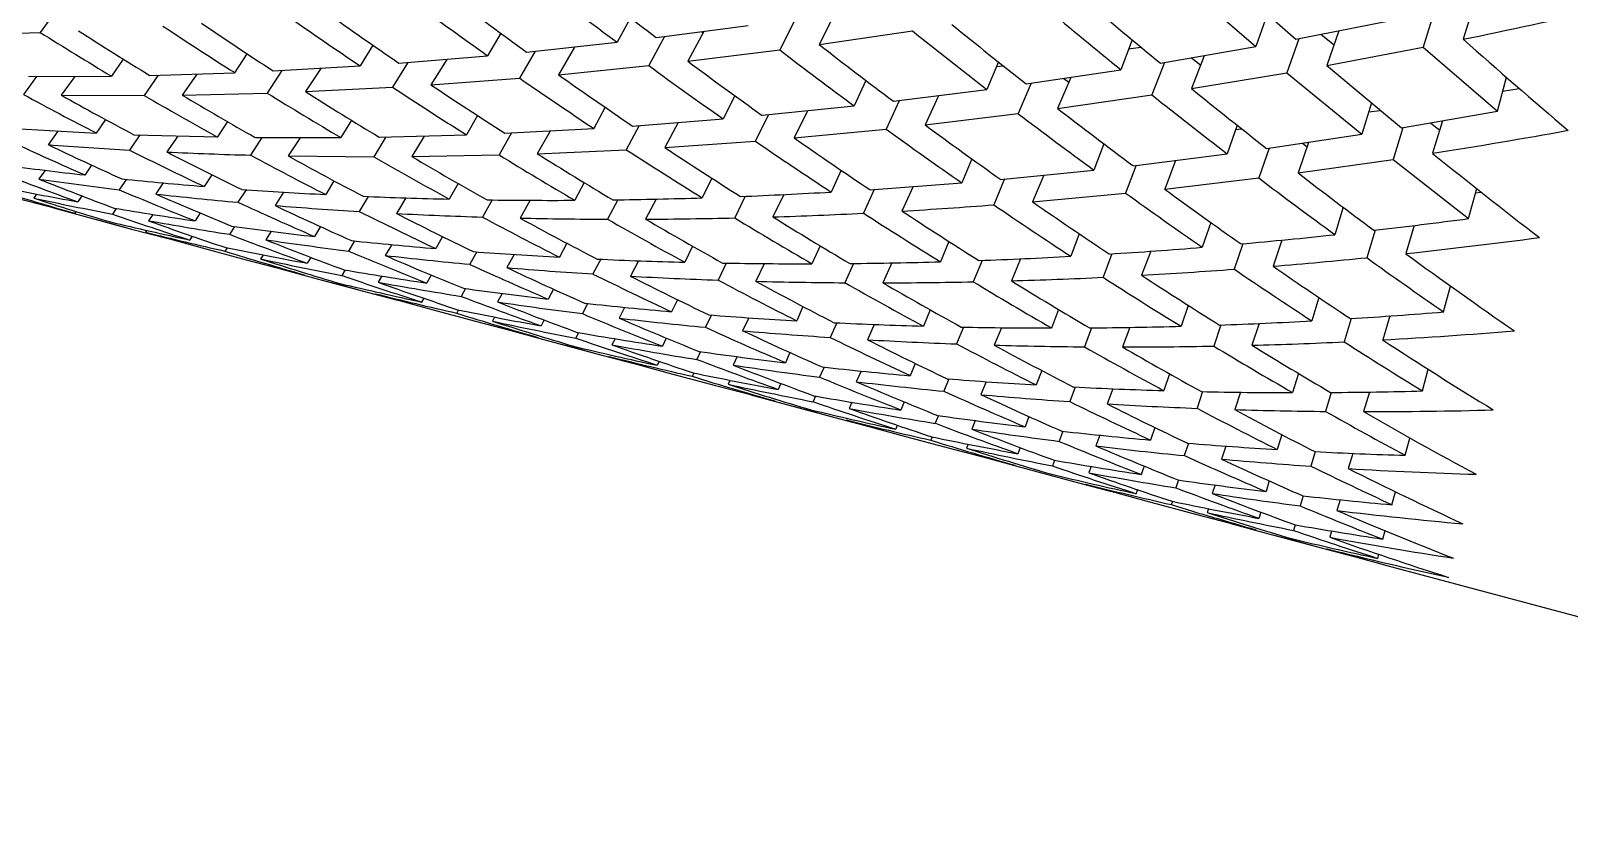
# Model space of a CAD drawing. Extents: x 0 to 420, y 0 to 297.
# Drawn here: x 132.7566 to 133.1686, y 255.9493 to 256.1616 of the extents above; entities that cross this region are included whole.
import ezdxf

# ---------------------------------------------------------------- set-up
doc = ezdxf.new("R2010")
doc.units = 0
doc.layers.get('0').update_dxf_attribs({"linetype": 'CONTINUOUS'})

msp = doc.modelspace()

# ---------------------------------------------------------------- linework, layer by layer
at = {"color": 7}
for p, q in [((133.075684, 256.176605), (133.095444, 256.159302)), ((133.064926, 256.174408), (133.084747, 256.157318)), ((133.14325, 256.169037), (133.140244, 256.159302)), ((132.763672, 256.167328), (132.759109, 256.161102)), ((132.917175, 256.165039), (132.913605, 256.158478)), ((132.96138, 256.164764), (132.957184, 256.156433)), ((132.972015, 256.166382), (132.967728, 256.157867)), ((133.087738, 256.165955), (133.084747, 256.157318)), ((133.095444, 256.159302), (133.121277, 256.164368)), ((133.132446, 256.166718), (133.129501, 256.157135)), ((132.737091, 256.160431), (132.759109, 256.161102)), ((132.882446, 256.160919), (132.878937, 256.154877)), ((132.924133, 256.159729), (132.948761, 256.162964)), ((132.93689, 256.161346), (132.932587, 256.153381)), ((132.93634, 256.161255), (132.936707, 256.16098)), ((132.967728, 256.157867), (132.992706, 256.16156)), ((133.102249, 256.160583), (133.105652, 256.157776)), ((133.106934, 256.161499), (133.103714, 256.152222)), ((132.848206, 256.157684), (132.844788, 256.152161)), ((132.891693, 256.156097), (132.887512, 256.148865)), ((132.889389, 256.155853), (132.913605, 256.158478)), ((132.902206, 256.157196), (132.897919, 256.14978)), ((132.926331, 256.160004), (132.922119, 256.152222)), ((132.932587, 256.153381), (132.957184, 256.156433)), ((133.05159, 256.159119), (133.048523, 256.151123)), ((133.050629, 256.156677), (133.053925, 256.157166)), ((133.059158, 256.152863), (133.084747, 256.157318)), ((133.096191, 256.159424), (133.093048, 256.15033)), ((133.103714, 256.152222), (133.129501, 256.157135)), ((133.129501, 256.157135), (133.149414, 256.139984)), ((132.781326, 256.153992), (132.778183, 256.149414)), ((132.814484, 256.155396), (132.811188, 256.15033)), ((132.821503, 256.150818), (132.844788, 256.152161)), ((132.857529, 256.153076), (132.853455, 256.146423)), ((132.855179, 256.152893), (132.878937, 256.154877)), ((132.867981, 256.1539), (132.86377, 256.147064)), ((132.897919, 256.14978), (132.922119, 256.152222)), ((133.015747, 256.153198), (133.012634, 256.145844)), ((133.015213, 256.151978), (133.016968, 256.152191)), ((133.060211, 256.153046), (133.056885, 256.144379)), ((133.070877, 256.154846), (133.06749, 256.146057)), ((133.067505, 256.154266), (133.069931, 256.152344)), ((133.103714, 256.152222), (133.123718, 256.135529)), ((132.758133, 256.149292), (132.754639, 256.144501)), ((132.755951, 256.149292), (132.778183, 256.149414)), ((132.768387, 256.149323), (132.764755, 256.144318)), ((132.79071, 256.149658), (132.786972, 256.144226)), ((132.788422, 256.149597), (132.811188, 256.15033)), ((132.801025, 256.149963), (132.79715, 256.144348)), ((132.823853, 256.15094), (132.819916, 256.144867)), ((132.834229, 256.151489), (132.83017, 256.145264)), ((132.86377, 256.147064), (132.887512, 256.148865)), ((132.980255, 256.148224), (132.977142, 256.141449)), ((133.023193, 256.147308), (133.048523, 256.151123)), ((133.035126, 256.149048), (133.031616, 256.140747)), ((133.033264, 256.148773), (133.034607, 256.147766)), ((133.06749, 256.146057), (133.093048, 256.15033)), ((133.093048, 256.15033), (133.113098, 256.13382)), ((133.149414, 256.139984), (133.151855, 256.149109)), ((132.764755, 256.144318), (132.786972, 256.144226)), ((132.79715, 256.144348), (132.819916, 256.144867)), ((132.83017, 256.145264), (132.853455, 256.146423)), ((132.945145, 256.144165), (132.942047, 256.13797)), ((132.98764, 256.14267), (133.012634, 256.145844)), ((132.999695, 256.144135), (132.996124, 256.136353)), ((133.024521, 256.147491), (133.021072, 256.139374)), ((133.031616, 256.140747), (133.056885, 256.144379)), ((133.150818, 256.145355), (133.155273, 256.146118)), ((132.910461, 256.141052), (132.907425, 256.135376)), ((132.952484, 256.138916), (132.977142, 256.141449)), ((132.96463, 256.140106), (132.961029, 256.132874)), ((132.989136, 256.142822), (132.985657, 256.135223)), ((133.115662, 256.142212), (133.113098, 256.13382)), ((133.114899, 256.139801), (133.117981, 256.140228)), ((133.123718, 256.135529), (133.149414, 256.139984)), ((132.752228, 256.135406), (132.774109, 256.134155)), ((132.776566, 256.137817), (132.774109, 256.134155)), ((132.809235, 256.137238), (132.80658, 256.133118)), ((132.842468, 256.137573), (132.839661, 256.132935)), ((132.876221, 256.138855), (132.873276, 256.133698)), ((132.883575, 256.134125), (132.907425, 256.135376)), ((132.91954, 256.136169), (132.916077, 256.1297)), ((132.917786, 256.136047), (132.942047, 256.13797)), ((132.929962, 256.136963), (132.926392, 256.13031)), ((132.954163, 256.139069), (132.950638, 256.132019)), ((132.996124, 256.136353), (133.021072, 256.139374)), ((133.079681, 256.136261), (133.077057, 256.128571)), ((133.124054, 256.13559), (133.12146, 256.127106)), ((133.131592, 256.136841), (133.133972, 256.134949)), ((133.134705, 256.13739), (133.132065, 256.128754)), ((132.763824, 256.134705), (132.7612, 256.131042)), ((132.785828, 256.133667), (132.783051, 256.129608)), ((132.784164, 256.133728), (132.80658, 256.133118)), ((132.795975, 256.133362), (132.79306, 256.129089)), ((132.818481, 256.132935), (132.81546, 256.128235)), ((132.816727, 256.132965), (132.839661, 256.132935)), ((132.82869, 256.132904), (132.825546, 256.128021)), ((132.851685, 256.133118), (132.84845, 256.127808)), ((132.849854, 256.133087), (132.873276, 256.133698)), ((132.861969, 256.133362), (132.858627, 256.127869)), ((132.885376, 256.134186), (132.882019, 256.128296)), ((132.895721, 256.134705), (132.892242, 256.128632)), ((132.926392, 256.13031), (132.950638, 256.132019)), ((132.961029, 256.132874), (132.985657, 256.135223)), ((133.044006, 256.131287), (133.041321, 256.124237)), ((133.079285, 256.135132), (133.080841, 256.135315)), ((133.087601, 256.130035), (133.113098, 256.13382)), ((133.098816, 256.131653), (133.096008, 256.123505)), ((133.097198, 256.131409), (133.09845, 256.130463)), ((132.825546, 256.128021), (132.84845, 256.127808)), ((132.858627, 256.127869), (132.882019, 256.128296)), ((132.892242, 256.128632), (132.916077, 256.1297)), ((133.008621, 256.127258), (133.005936, 256.12085)), ((133.051819, 256.125427), (133.077057, 256.128571)), ((133.088242, 256.130127), (133.08548, 256.122131)), ((133.096008, 256.123505), (133.12146, 256.127106)), ((133.12146, 256.127106), (133.141708, 256.111267)), ((132.760406, 256.124176), (132.758728, 256.121857)), ((132.772858, 256.12558), (132.771088, 256.122925)), ((132.805054, 256.123016), (132.80304, 256.119843)), ((132.973618, 256.124207), (132.970947, 256.118347)), ((133.016357, 256.121765), (133.041321, 256.124237)), ((133.052673, 256.125519), (133.049835, 256.118073)), ((133.063202, 256.126801), (133.060287, 256.119171)), ((132.782089, 256.121765), (132.780212, 256.118988)), ((132.792053, 256.120789), (132.790039, 256.117859)), ((132.81424, 256.118988), (132.812073, 256.115631)), ((132.837769, 256.121368), (132.835571, 256.117706)), ((132.871033, 256.120667), (132.868652, 256.116455)), ((132.904785, 256.120911), (132.902283, 256.11618)), ((132.938965, 256.12207), (132.936386, 256.116791)), ((132.982513, 256.11908), (132.979614, 256.112701)), ((132.981293, 256.118988), (133.005936, 256.12085)), ((132.992905, 256.119812), (132.989929, 256.113281)), ((133.017426, 256.121857), (133.014526, 256.114929)), ((133.027893, 256.122864), (133.024902, 256.115753)), ((133.060287, 256.119171), (133.08548, 256.122131)), ((133.141708, 256.111267), (133.14386, 256.119293)), ((132.753159, 256.116608), (132.768341, 256.112671)), ((132.758133, 256.117798), (132.757355, 256.11673)), ((132.770233, 256.11734), (132.769165, 256.115753)), ((132.82428, 256.118347), (132.822006, 256.114777)), ((132.846924, 256.117157), (132.844543, 256.113159)), ((132.857056, 256.116791), (132.854523, 256.11261)), ((132.880157, 256.116272), (132.877548, 256.111664)), ((132.890335, 256.11618), (132.887634, 256.111389)), ((132.913849, 256.116272), (132.911087, 256.111084)), ((132.924103, 256.116455), (132.921249, 256.111084)), ((132.947968, 256.117218), (132.945129, 256.11142)), ((132.958282, 256.117676), (132.955353, 256.111725)), ((133.024902, 256.115753), (133.049835, 256.118073)), ((133.143524, 256.118164), (133.14502, 256.118347)), ((132.762665, 256.114105), (132.772125, 256.111542)), ((132.768646, 256.113159), (132.768341, 256.112671)), ((132.772125, 256.111542), (132.777817, 256.110016)), ((132.772125, 256.111542), (132.783554, 256.108459)), ((132.77948, 256.113953), (132.778473, 256.112457)), ((132.789276, 256.112366), (132.788147, 256.110687)), ((132.80191, 256.112762), (132.800568, 256.110657)), ((133.108124, 256.114288), (133.105896, 256.106934)), ((132.777817, 256.110016), (132.783554, 256.108459)), ((132.783554, 256.108459), (132.79306, 256.105988)), ((132.787628, 256.108063), (132.787308, 256.107605)), ((132.787308, 256.107605), (132.802521, 256.103394)), ((132.799835, 256.106537), (132.799194, 256.10553)), ((132.811111, 256.109161), (132.809784, 256.107025)), ((132.820984, 256.107849), (132.819534, 256.10556)), ((132.834137, 256.109131), (132.83255, 256.106476)), ((133.037415, 256.107178), (133.035126, 256.101166)), ((133.072632, 256.110229), (133.070343, 256.103577)), ((133.116653, 256.108154), (133.11441, 256.100769)), ((133.127151, 256.109406), (133.124863, 256.101868)), ((132.802521, 256.103394), (132.814285, 256.10022)), ((132.809143, 256.103424), (132.808578, 256.102539)), ((132.843323, 256.105286), (132.841675, 256.10257)), ((132.853271, 256.104279), (132.851517, 256.101379)), ((132.866898, 256.106415), (132.865112, 256.10321)), ((132.900146, 256.104645), (132.898193, 256.100922)), ((132.933838, 256.103851), (132.931763, 256.099548)), ((132.967987, 256.103973), (132.965805, 256.099152)), ((133.002518, 256.105103), (133.000275, 256.09967)), ((133.056549, 256.102539), (133.054108, 256.096069)), ((133.081268, 256.104523), (133.078934, 256.097687)), ((133.091705, 256.105499), (133.089325, 256.098511)), ((132.814285, 256.10022), (132.829803, 256.096222)), ((132.818832, 256.101501), (132.818146, 256.100433)), ((132.831573, 256.100861), (132.830627, 256.099304)), ((132.876038, 256.102356), (132.874146, 256.09903)), ((132.886047, 256.101654), (132.884094, 256.098145)), ((132.909241, 256.100372), (132.907166, 256.096436)), ((132.919312, 256.099945), (132.917175, 256.095825)), ((132.942871, 256.099304), (132.940659, 256.094788)), ((132.953033, 256.099182), (132.950745, 256.094482)), ((132.976929, 256.099213), (132.974609, 256.094086)), ((132.987167, 256.099365), (132.984772, 256.094055)), ((133.011383, 256.100037), (133.009018, 256.09433)), ((133.021683, 256.100494), (133.019241, 256.094604)), ((133.046173, 256.101807), (133.043793, 256.095551)), ((132.823792, 256.097748), (132.833252, 256.095154)), ((132.833252, 256.095154), (132.839264, 256.093567)), ((132.833252, 256.095154), (132.845337, 256.091919)), ((132.84082, 256.097504), (132.839935, 256.096008)), ((132.850586, 256.095886), (132.849609, 256.094208)), ((132.863831, 256.09613), (132.86264, 256.094025)), ((132.839264, 256.093567), (132.845337, 256.091919)), ((132.845337, 256.091919), (132.854843, 256.089417)), ((132.848785, 256.091125), (132.864319, 256.086823)), ((132.873032, 256.092529), (132.871857, 256.090424)), ((132.882874, 256.091187), (132.881622, 256.088928)), ((132.896576, 256.092377), (132.895172, 256.089691)), ((133.101593, 256.090118), (133.099701, 256.083862)), ((133.13501, 256.086243), (133.136871, 256.093201)), ((132.861847, 256.089905), (132.861267, 256.088867)), ((132.864319, 256.086823), (132.876648, 256.083527)), ((132.871155, 256.086792), (132.870667, 256.085907)), ((132.905716, 256.088501), (132.904327, 256.085785)), ((132.915649, 256.087463), (132.914154, 256.084595)), ((132.929779, 256.089539), (132.928223, 256.086304)), ((132.963409, 256.087708), (132.961731, 256.083893)), ((132.997467, 256.086823), (132.995667, 256.082428)), ((133.03186, 256.086914), (133.029984, 256.08194)), ((133.066589, 256.088013), (133.064682, 256.082428)), ((132.876648, 256.083527), (132.892426, 256.079437)), ((132.880829, 256.084869), (132.880234, 256.083801)), ((132.894073, 256.084106), (132.89325, 256.08252)), ((132.938873, 256.085419), (132.937256, 256.082123)), ((132.948883, 256.084717), (132.947174, 256.081238)), ((132.972443, 256.083313), (132.970703, 256.079437)), ((132.982513, 256.082886), (132.980698, 256.078796)), ((133.006409, 256.082184), (133.004547, 256.077698)), ((133.016541, 256.082031), (133.014618, 256.077362)), ((133.04071, 256.082001), (133.038803, 256.076904)), ((133.050934, 256.082123), (133.04895, 256.076874)), ((133.075348, 256.082764), (133.073425, 256.077087)), ((133.085632, 256.08316), (133.083649, 256.077332)), ((133.11026, 256.084473), (133.108368, 256.078247)), ((133.120605, 256.085175), (133.118683, 256.078766)), ((132.886169, 256.081024), (132.89563, 256.07843)), ((132.89563, 256.07843), (132.901886, 256.076782)), ((132.89563, 256.07843), (132.908203, 256.075073)), ((132.90332, 256.080719), (132.902557, 256.079254)), ((132.913086, 256.079071), (132.912231, 256.077423)), ((132.926788, 256.079254), (132.925751, 256.077087)), ((132.901886, 256.076782), (132.908203, 256.075073)), ((132.908203, 256.075073), (132.917709, 256.072571)), ((132.911407, 256.074341), (132.927185, 256.069977)), ((132.935974, 256.075623), (132.934967, 256.073517)), ((132.945801, 256.07428), (132.944733, 256.072021)), ((132.959915, 256.075378), (132.95871, 256.072662)), ((132.924866, 256.072998), (132.924377, 256.07196)), ((132.927185, 256.069977), (132.939972, 256.066559)), ((132.934189, 256.069885), (132.933746, 256.069)), ((132.969055, 256.071472), (132.96785, 256.068787)), ((132.978958, 256.070435), (132.977692, 256.067566)), ((132.993469, 256.072479), (132.992096, 256.069183)), ((133.027344, 256.070587), (133.025879, 256.066711)), ((133.061584, 256.069672), (133.060059, 256.065186)), ((133.0961, 256.069794), (133.094543, 256.064636)), ((133.129333, 256.065094), (133.13089, 256.070892)), ((132.939972, 256.066559), (132.955963, 256.062408)), ((132.943848, 256.067932), (132.943344, 256.066895)), ((132.957504, 256.067108), (132.956787, 256.065491)), ((133.002502, 256.068329), (133.00116, 256.065033)), ((133.012482, 256.067566), (133.011078, 256.064117)), ((133.036331, 256.066132), (133.034866, 256.062256)), ((133.046387, 256.065674), (133.044861, 256.061615)), ((132.949463, 256.064056), (132.958954, 256.061462)), ((132.958954, 256.061462), (132.965424, 256.059753)), ((132.958954, 256.061462), (132.971924, 256.057983)), ((132.966736, 256.063721), (132.966095, 256.062225)), ((132.976501, 256.062073), (132.975769, 256.060394)), ((132.99054, 256.062164), (132.989624, 256.059967)), ((133.070465, 256.064911), (133.068954, 256.060455)), ((133.080597, 256.064758), (133.079041, 256.060089)), ((133.104919, 256.064667), (133.103378, 256.059631)), ((133.115112, 256.064789), (133.113525, 256.05957)), ((132.965424, 256.059753), (132.971924, 256.057983)), ((132.971924, 256.057983), (132.98143, 256.055511)), ((132.97493, 256.057312), (132.990906, 256.052917)), ((132.999695, 256.058502), (132.998856, 256.056427)), ((133.009521, 256.057159), (133.008606, 256.054901)), ((133.023926, 256.058228), (133.022888, 256.05545)), ((132.988678, 256.055908), (132.988266, 256.05484)), ((133.03302, 256.054291), (133.032013, 256.051605)), ((133.042923, 256.053223), (133.041855, 256.050385)), ((133.057648, 256.055298), (133.056503, 256.051941)), ((133.091675, 256.053406), (133.090454, 256.049408)), ((132.990906, 256.052917), (133.004013, 256.049408)), ((132.998001, 256.052795), (132.997635, 256.05191)), ((133.004013, 256.049408), (133.020142, 256.045227)), ((133.00766, 256.050842), (133.007233, 256.049774)), ((133.021576, 256.049927), (133.020966, 256.048279)), ((133.066681, 256.051056), (133.065552, 256.047791)), ((133.076645, 256.050293), (133.07547, 256.046844)), ((133.100616, 256.048828), (133.099442, 256.044952)), ((133.124725, 256.047852), (133.125977, 256.05249)), ((133.013519, 256.046906), (133.02298, 256.044312)), ((133.030823, 256.046509), (133.030258, 256.045044)), ((133.040558, 256.044861), (133.039948, 256.043213)), ((133.054794, 256.044952), (133.054031, 256.042725)), ((133.110657, 256.04837), (133.109436, 256.044312)), ((133.02298, 256.044312), (133.029602, 256.042572)), ((133.02298, 256.044312), (133.036224, 256.040771)), ((133.029602, 256.042572), (133.036224, 256.040771)), ((133.036224, 256.040771), (133.045715, 256.038269)), ((133.063965, 256.04126), (133.063263, 256.039185)), ((133.088318, 256.040985), (133.087463, 256.038147)), ((133.039124, 256.040131), (133.055206, 256.035675)), ((133.053009, 256.038666), (133.052673, 256.037598)), ((133.073792, 256.039917), (133.072998, 256.037628)), ((133.097412, 256.036987), (133.096588, 256.034302)), ((133.12117, 256.034607), (133.122101, 256.038086)), ((133.055206, 256.035675), (133.068512, 256.032104)), ((133.062347, 256.035553), (133.062042, 256.034637)), ((133.071991, 256.033569), (133.07164, 256.032501)), ((133.086029, 256.032654), (133.085526, 256.030975)), ((133.1073, 256.03595), (133.10643, 256.033081)), ((133.068512, 256.032104), (133.084717, 256.027924)), ((133.078003, 256.029602), (133.087479, 256.027039)), ((133.095276, 256.029236), (133.094833, 256.02774)), ((133.087479, 256.027039), (133.094177, 256.025269)), ((133.087479, 256.027039), (133.10083, 256.023438)), ((133.094177, 256.025269), (133.10083, 256.023438)), ((133.105011, 256.027588), (133.104492, 256.025909)), ((133.118713, 256.025391), (133.119324, 256.027679)), ((133.10083, 256.023438), (133.110352, 256.020966)), ((133.103668, 256.022827), (133.119812, 256.018372)), ((133.11734, 256.020264), (133.117615, 256.021362)), ((133.119812, 256.018372), (133.377472, 255.949326))]:
    msp.add_line(p, q, dxfattribs=at)
for centre, radius, start, end in [((133.654877, 257.156281), 1.24303, 232.260969, 233.391748), ((133.676575, 257.154755), 1.247503, 231.771558, 232.903389), ((133.553696, 257.109985), 1.169404, 233.583471, 234.760285), ((133.57431, 257.107147), 1.172207, 233.066972, 234.246423), ((134.003738, 257.300262), 1.4862, 229.539302, 230.537425), ((133.458313, 257.06778), 1.102162, 234.95582, 236.17673), ((133.477936, 257.06369), 1.103349, 234.411481, 235.636872), ((133.97818, 257.297424), 1.47588, 229.956135, 230.957427), ((132.786072, 257.887756), 1.764388, 281.580481, 282.80318), ((133.282776, 256.994843), 0.98456, 237.866806, 239.168503), ((133.30072, 256.988098), 0.982612, 237.26467, 238.575342), ((133.368149, 257.02948), 1.040709, 236.382127, 237.644824), ((133.386902, 257.024078), 1.040317, 235.809238, 237.078506), ((133.859985, 257.24118), 1.384841, 231.225061, 232.275435), ((133.884125, 257.242615), 1.393157, 230.784446, 231.832634), ((133.749512, 257.190216), 1.302497, 232.532401, 233.630394), ((133.772369, 257.190277), 1.308923, 232.067538, 233.164535), ((134.232452, 257.39032), 1.645713, 228.419616, 229.71615), ((133.645859, 257.144043), 1.227811, 233.881267, 235.02516), ((133.667542, 257.1427), 1.232438, 233.391707, 234.535982), ((133.548279, 257.102203), 1.159937, 235.274954, 236.462724), ((133.568878, 257.099518), 1.162839, 234.760258, 235.949995), ((133.207275, 256.973663), 0.94466, 241.370747, 242.705694), ((133.224548, 256.965363), 0.941035, 240.752014, 242.097835), ((133.286041, 257.000336), 0.990954, 239.760899, 241.064208), ((133.303986, 256.9935), 0.988936, 239.16853, 240.480077), ((133.368835, 257.030579), 1.042013, 238.211006, 239.478894), ((133.387604, 257.025146), 1.041607, 237.644824, 238.918614), ((133.456116, 257.064484), 1.098191, 236.716984, 237.9462), ((133.475739, 257.060425), 1.09942, 236.176716, 237.409757), ((133.955795, 257.269592), 1.440187, 231.379369, 232.398652), ((133.981354, 257.272858), 1.450805, 230.957359, 231.972721), ((133.866638, 257.220215), 1.364736, 232.275367, 233.339647), ((133.759338, 257.172699), 1.287058, 233.63034, 234.741871), ((133.842529, 257.218445), 1.35618, 232.719971, 233.787134), ((133.139481, 256.965759), 0.919816, 245.035922, 246.389734), ((133.636871, 257.131042), 1.212014, 235.515554, 236.672656), ((133.658508, 257.129913), 1.216777, 235.025119, 236.181935), ((133.736511, 257.172424), 1.280446, 234.097771, 235.210969), ((132.883942, 257.702545), 1.593243, 278.959184, 280.284043), ((132.843048, 257.194397), 1.066483, 265.598692, 266.775383), ((133.156204, 256.95575), 0.9144, 244.407081, 245.773801), ((133.212646, 256.984222), 0.956528, 243.31201, 244.643255), ((132.8461, 257.25351), 1.125681, 267.299307, 268.439982), ((133.22998, 256.9758), 0.952786, 242.705721, 244.047075), ((133.289246, 257.006195), 0.997633, 241.647548, 242.951458), ((133.30722, 256.999298), 0.995551, 241.064222, 242.375673), ((133.369537, 257.031769), 1.043369, 240.039038, 241.311379), ((133.38829, 257.026306), 1.042951, 239.478894, 240.756467), ((133.453918, 257.060974), 1.094053, 238.483053, 239.720109), ((133.473541, 257.056976), 1.095319, 237.946186, 239.186412), ((133.542877, 257.093994), 1.150096, 236.976286, 238.174793), ((133.563446, 257.091431), 1.153084, 236.462696, 237.662528), ((134.072571, 257.29187), 1.495816, 231.041001, 232.437352), ((133.07782, 256.972168), 0.910339, 248.825332, 250.181548), ((132.883499, 257.127655), 1.010991, 262.388196, 263.615717), ((133.958984, 257.244049), 1.414342, 232.398611, 233.432005), ((132.938583, 257.059662), 0.958978, 258.539275, 259.824197), ((132.900513, 257.107208), 0.995507, 261.812288, 263.059398), ((133.094177, 256.960236), 0.903002, 248.193929, 249.565062), ((133.146484, 256.981995), 0.93751, 247.00329, 248.347451), ((132.888855, 257.177582), 1.061207, 264.166401, 265.361507), ((132.892776, 257.229004), 1.11278, 265.889016, 267.052621), ((133.849243, 257.196625), 1.335442, 233.787079, 234.867997), ((133.933563, 257.240509), 1.403565, 232.8267, 233.864697), ((133.020508, 256.994171), 0.916858, 252.694579, 254.035509), ((133.036743, 256.980103), 0.907445, 252.068832, 253.426523), ((132.955078, 257.041931), 0.946097, 257.937638, 259.241411), ((132.906311, 257.156799), 1.045443, 263.615697, 264.828766), ((133.163315, 256.971771), 0.931936, 246.389782, 247.745991), ((133.217896, 256.995422), 0.96888, 245.237905, 246.564348), ((132.910706, 257.207947), 1.096785, 265.361473, 266.541511), ((133.235291, 256.986816), 0.965033, 244.643296, 245.979083), ((132.895264, 257.281677), 1.165511, 267.558861, 268.69205), ((132.896271, 257.335327), 1.219185, 269.178811, 270.28272), ((132.895782, 257.38974), 1.273578, 270.751667, 271.82749), ((132.893799, 257.44458), 1.328454, 272.280181, 273.329148), ((132.910522, 257.47818), 1.367216, 273.329073, 274.362549), ((133.723618, 257.153717), 1.257723, 235.681678, 236.810408), ((133.746368, 257.154236), 1.264496, 235.210914, 236.337294), ((133.825195, 257.19458), 1.326679, 234.236505, 235.32103), ((133.0858, 256.99472), 0.934266, 250.794755, 252.135132), ((132.94577, 257.100861), 1.000814, 260.40182, 261.657625), ((133.102325, 256.982513), 0.926734, 250.181596, 251.535892), ((132.962631, 257.082825), 0.98767, 259.824204, 261.097399), ((133.292358, 257.01239), 1.004569, 243.526451, 244.830033), ((133.310379, 257.005402), 1.00243, 242.951472, 244.261925), ((132.913635, 257.260437), 1.149335, 267.052573, 268.200769), ((133.370193, 257.03299), 1.044772, 241.866127, 243.142225), ((133.388977, 257.027527), 1.044343, 241.311379, 242.592067), ((132.9151, 257.313965), 1.202881, 268.691996, 269.809572), ((133.451782, 257.057251), 1.089768, 240.254203, 241.498636), ((132.915039, 257.368286), 1.257202, 270.282658, 271.370892), ((133.47139, 257.053314), 1.091066, 239.720096, 240.967083), ((133.537537, 257.085327), 1.139925, 238.687931, 239.896997), ((132.913513, 257.423096), 1.312062, 271.827421, 272.887617), ((133.55809, 257.082855), 1.142988, 238.174765, 239.384528), ((133.62796, 257.117401), 1.195714, 237.164635, 238.335001), ((133.649567, 257.116425), 1.200595, 236.672615, 237.842053), ((132.949951, 257.555878), 1.457284, 276.556699, 277.560771), ((133.001038, 257.044708), 0.960627, 256.568048, 257.870135), ((133.017578, 257.029144), 0.949871, 255.970393, 257.28879), ((133.153168, 256.999115), 0.955873, 248.946561, 250.280026), ((132.951813, 257.143494), 1.043882, 262.212981, 263.440058), ((132.955017, 257.510468), 1.411613, 275.110755, 276.135686), ((133.093262, 257.018341), 0.959035, 252.731182, 254.0549), ((133.008286, 257.079254), 0.995923, 258.447176, 259.724606), ((133.17012, 256.988678), 0.950158, 248.347492, 249.692165), ((132.969055, 257.125183), 1.030514, 261.657611, 262.900706), ((133.222931, 257.007172), 0.981672, 247.148083, 248.468741), ((132.95665, 257.187378), 1.088022, 263.974842, 265.173718), ((132.960236, 257.232269), 1.133063, 265.689513, 266.860897), ((132.958969, 257.464203), 1.365184, 273.632729, 274.679688), ((132.969757, 257.544189), 1.450625, 276.137626, 277.562827), ((133.109985, 257.00589), 0.951333, 252.135166, 253.471848), ((133.025131, 257.063416), 0.984959, 257.870142, 259.162673), ((132.974274, 257.168823), 1.07447, 263.440038, 264.653619), ((133.240387, 256.998444), 0.977731, 246.564375, 247.893674), ((133.295364, 257.01889), 1.011736, 245.397335, 246.699743), ((132.962555, 257.277985), 1.178827, 267.359235, 268.503906), ((132.963562, 257.32428), 1.225124, 268.986206, 270.105032), ((132.963287, 257.370911), 1.271756, 270.572647, 271.666543), ((132.961746, 257.417633), 1.318516, 272.120764, 273.190693), ((133.832062, 257.171997), 1.305394, 235.321017, 236.419147), ((132.975281, 257.491791), 1.397955, 274.679654, 275.711914), ((133.911469, 257.210022), 1.36591, 234.299589, 235.357285), ((133.933655, 257.209473), 1.371479, 233.862676, 235.355359), ((133.159485, 257.016998), 0.97484, 250.865557, 252.187438), ((133.014587, 257.114929), 1.032178, 260.282441, 261.535255), ((133.031738, 257.098877), 1.021039, 259.724599, 260.991367), ((133.176575, 257.006378), 0.969002, 250.280046, 251.612329), ((132.978256, 257.213531), 1.11937, 265.173677, 266.35853), ((133.313446, 257.01181), 1.009547, 244.830047, 246.138677), ((133.370834, 257.034271), 1.046218, 243.692219, 244.971391), ((132.980957, 257.259125), 1.165035, 266.860856, 268.017822), ((133.389618, 257.028809), 1.045779, 243.142225, 244.425386), ((133.449692, 257.053375), 1.085355, 242.030626, 243.281971), ((133.469269, 257.049469), 1.086682, 241.498636, 242.751935), ((132.982361, 257.305328), 1.21128, 268.503851, 269.633865), ((132.982483, 257.351959), 1.257907, 270.104971, 271.209002), ((133.619247, 257.103119), 1.178983, 238.829275, 240.01296), ((132.981308, 257.398743), 1.30471, 271.666482, 272.745542), ((133.640778, 257.102295), 1.183963, 238.33496, 239.517075), ((133.710938, 257.134155), 1.234428, 237.285215, 238.429804), ((132.978882, 257.445465), 1.351473, 273.190625, 274.245759), ((133.733627, 257.134918), 1.241338, 236.810367, 237.95191), ((133.808167, 257.169739), 1.296545, 235.776098, 236.878518), ((133.071442, 257.062347), 0.995881, 256.524198, 257.816695), ((133.088379, 257.048584), 0.986973, 255.949841, 257.255104), ((133.227692, 257.01947), 0.994856, 249.042286, 250.356278), ((133.019867, 257.151642), 1.069258, 262.075257, 263.303625), ((133.532333, 257.076263), 1.129469, 240.410368, 241.629762), ((133.552841, 257.073914), 1.132596, 239.89697, 241.116459), ((133.165344, 257.035583), 0.994343, 252.760265, 254.069811), ((133.077576, 257.0914), 1.025575, 258.374954, 259.647261), ((133.245239, 257.01062), 0.990834, 248.468762, 249.790697), ((133.037354, 257.135376), 1.057976, 261.535242, 262.776444), ((133.024109, 257.189178), 1.107021, 263.827105, 265.03139), ((133.026642, 257.420868), 1.339005, 273.570957, 274.642778), ((133.094757, 257.077423), 1.016534, 257.816689, 259.100798), ((133.182587, 257.024811), 0.988398, 252.187458, 253.506627), ((133.298248, 257.025696), 1.019108, 247.260003, 248.560437), ((133.041901, 257.17276), 1.095631, 263.303591, 264.519659), ((133.316376, 257.018555), 1.016876, 246.699757, 248.005798), ((133.37146, 257.035645), 1.047704, 245.517239, 246.798828), ((133.027252, 257.227325), 1.145318, 265.539618, 266.72025), ((133.029297, 257.265961), 1.183993, 267.214428, 268.371954), ((133.030228, 257.30484), 1.222882, 268.853243, 269.98827), ((133.03009, 257.34375), 1.261809, 270.457784, 271.570996), ((133.02887, 257.382599), 1.300667, 272.029855, 273.121906), ((133.232178, 257.032227), 1.008384, 250.920342, 252.226903), ((133.08287, 257.121216), 1.055883, 260.190528, 261.442508), ((133.045395, 257.210815), 1.133856, 265.031349, 266.222753), ((133.390259, 257.030151), 1.047257, 244.971391, 246.256388), ((133.447693, 257.049316), 1.080834, 243.812444, 245.070265), ((133.04776, 257.24939), 1.172496, 266.720209, 267.887522), ((133.467239, 257.045441), 1.082184, 243.281971, 244.541157), ((133.527298, 257.066833), 1.118774, 242.143993, 243.373509), ((133.048309, 257.366058), 1.289217, 271.570975, 272.670198), ((133.791382, 257.143799), 1.265658, 237.339952, 238.460964), ((133.046005, 257.410217), 1.333411, 273.123805, 274.644786), ((133.812775, 257.142578), 1.270224, 236.876606, 238.459161), ((133.141113, 257.072449), 1.023699, 256.490546, 257.776158), ((133.158508, 257.060516), 1.016655, 255.933797, 257.229012), ((133.249847, 257.023285), 1.004293, 250.356291, 251.670119), ((133.100342, 257.107117), 1.046735, 259.647254, 260.910102), ((133.30098, 257.032745), 1.026659, 249.114276, 250.412012), ((133.087311, 257.151703), 1.086688, 261.971848, 263.203563), ((133.547729, 257.064545), 1.121954, 241.629734, 242.858745), ((133.049042, 257.288269), 1.211388, 268.371906, 269.515792), ((133.610779, 257.088257), 1.161891, 240.510239, 241.707271), ((133.632202, 257.087616), 1.166956, 240.012933, 241.207752), ((133.049225, 257.32724), 1.25036, 269.988215, 271.109391), ((133.698639, 257.113922), 1.210731, 238.909543, 240.070225), ((133.721146, 257.114807), 1.217671, 238.429804, 239.586825), ((133.146057, 257.095703), 1.047448, 258.320804, 259.590489), ((133.105042, 257.137482), 1.077461, 261.442488, 262.684168), ((133.319153, 257.025513), 1.024391, 248.56045, 249.863186), ((133.090851, 257.182678), 1.117871, 263.720021, 264.931587), ((133.236328, 257.04541), 1.022209, 252.782183, 254.080609), ((133.163605, 257.083618), 1.040329, 257.776151, 259.054654), ((133.254105, 257.036346), 1.01806, 252.22691, 253.531954), ((133.372055, 257.037048), 1.049226, 247.341111, 248.624504), ((133.108871, 257.168365), 1.108593, 263.203536, 264.4242), ((133.390854, 257.031525), 1.048771, 246.798828, 248.085056), ((133.093506, 257.21402), 1.149302, 265.436174, 266.627837), ((133.095215, 257.245514), 1.180848, 267.121524, 268.293605), ((133.303528, 257.040009), 1.034361, 250.960032, 252.254381), ((133.150269, 257.119415), 1.07154, 260.123899, 261.377457), ((133.445755, 257.045135), 1.076225, 245.599802, 246.86364), ((133.111786, 257.199646), 1.140005, 264.93156, 266.131474), ((133.465286, 257.04129), 1.077594, 245.070251, 246.334895), ((133.522461, 257.057068), 1.10788, 243.889243, 245.128635), ((133.11377, 257.23114), 1.171562, 266.627803, 267.807309), ((133.542831, 257.054871), 1.111105, 243.373495, 244.611795), ((133.096024, 257.277069), 1.212434, 268.777407, 269.930241), ((133.095947, 257.308319), 1.243667, 270.404884, 271.539085), ((133.209747, 257.074707), 1.043632, 256.466169, 257.747642), ((133.227539, 257.064606), 1.038466, 255.921946, 257.210134), ((133.321762, 257.032745), 1.032063, 250.412019, 251.710779), ((133.168076, 257.107239), 1.064366, 259.590475, 260.852086), ((133.153809, 257.143494), 1.095879, 261.900493, 263.137795), ((133.602615, 257.072998), 1.144572, 242.208292, 243.418629), ((133.114853, 257.262665), 1.203109, 268.293605, 269.453132), ((133.623932, 257.072388), 1.149626, 241.707284, 242.914848), ((133.68663, 257.092865), 1.186493, 240.555455, 241.732665), ((133.11499, 257.298676), 1.239107, 269.932003, 271.540943), ((133.707336, 257.090912), 1.190075, 240.068544, 241.731081), ((133.37262, 257.038483), 1.050776, 249.163788, 250.448383), ((133.391418, 257.032959), 1.050316, 248.624504, 249.91138), ((133.171829, 257.131256), 1.088673, 261.377444, 262.622048), ((133.156647, 257.167816), 1.120363, 263.651282, 264.872301), ((133.305878, 257.047455), 1.042184, 252.797183, 254.087528), ((133.213379, 257.091888), 1.061186, 258.283382, 259.553114), ((133.231323, 257.081696), 1.055985, 257.747635, 259.023433), ((133.324173, 257.040161), 1.039864, 252.254387, 253.548565), ((133.443939, 257.040802), 1.071541, 247.392836, 248.662234), ((133.174866, 257.155548), 1.113149, 263.137775, 264.365351), ((133.46344, 257.037018), 1.072927, 246.86364, 248.133277), ((133.158722, 257.192322), 1.144949, 265.377134, 266.581857), ((133.160065, 257.216614), 1.169294, 267.078637, 268.26737), ((133.373123, 257.039948), 1.052346, 250.985229, 252.270452), ((133.216507, 257.109314), 1.078882, 260.081074, 261.338751), ((133.517883, 257.047058), 1.096891, 245.646548, 246.895503), ((133.538147, 257.044891), 1.100077, 245.128663, 246.376019), ((133.177155, 257.179962), 1.137674, 264.872315, 266.082952), ((133.594788, 257.057129), 1.126868, 243.923872, 245.147664), ((133.276932, 257.068848), 1.055352, 256.450371, 257.73056), ((133.391953, 257.034424), 1.051884, 250.448383, 251.735334), ((133.234619, 257.09906), 1.073665, 259.553107, 260.816187), ((133.219116, 257.126923), 1.096705, 261.859696, 263.105003), ((133.614868, 257.054413), 1.129486, 243.417277, 245.146394), ((133.178909, 257.207977), 1.16574, 266.583387, 268.268989), ((133.295166, 257.060577), 1.052069, 255.914003, 257.198208), ((133.442245, 257.036438), 1.066858, 249.191717, 250.466141), ((133.46167, 257.032593), 1.068185, 248.662275, 249.936474), ((133.237366, 257.116608), 1.091414, 261.338785, 262.588914), ((133.221161, 257.14447), 1.114354, 263.619419, 264.852357), ((133.373627, 257.041534), 1.053984, 252.805481, 254.090704), ((133.279282, 257.079834), 1.066603, 258.26188, 259.534372), ((133.392441, 257.035919), 1.05345, 252.2705, 253.556986), ((133.297592, 257.071472), 1.063242, 257.730601, 259.006603), ((133.513504, 257.036682), 1.085627, 247.415991, 248.674405), ((133.239868, 257.13681), 1.11178, 263.106199, 264.853628), ((133.533112, 257.033142), 1.087297, 246.894567, 248.673531), ((133.28125, 257.09079), 1.077709, 260.061034, 261.325603), ((133.342407, 257.054657), 1.058593, 256.442666, 257.72457), ((133.440643, 257.03183), 1.061975, 250.996253, 252.275431), ((133.459839, 257.027435), 1.062707, 250.465691, 252.275035), ((133.299957, 257.084106), 1.076094, 259.535157, 261.32645), ((133.361237, 257.04892), 1.057921, 255.910123, 257.724925)]:
    msp.add_arc(centre, radius, start, end, dxfattribs=at)

doc.saveas('drawing.dxf')
